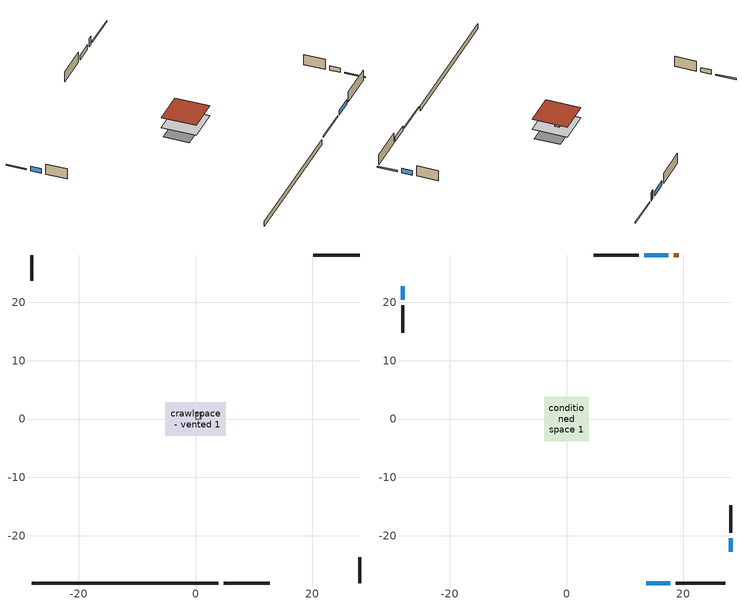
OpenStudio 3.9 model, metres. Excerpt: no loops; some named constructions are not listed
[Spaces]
crawlspace - vented 1
 floor foundation (Slab1 construction): -5.15,-2.86 -5.15,2.86 5.15,2.86 5.15,-2.86 z-0.91
 wall outside (RimJoist1 construction): 4.85,-28.12 12.77,-28.12 z0.3:0.61
 wall outside (RimJoist2 construction): -28.12,28.12 -28.12,23.7 z0.3:0.61
 wall outside (RimJoist3 construction): 28.12,28.12 20.19,28.12 z0.3:0.61
 wall outside (RimJoist4 construction): 28.12,-28.12 28.12,-23.7 z0.3:0.61
 wall foundation (FoundationWall1 construction): -28.12,-28.12 3.92,-28.12 z-0.91:0.3
central ac and furnace airloop ret air space
 floor adiabatic (AdiabaticConst): 0,0 0,1 1,1 1,0 z0
 wall adiabatic (AdiabaticConst): 0,1 0,0 1,0 1,1 0,1 z0:1
 ceiling adiabatic (AdiabaticConst): 1,0 1,1 0,1 0,0 z1
conditioned space 1
 floor to crawlspace - vented 1 (Floor1 construction): -3.84,-3.84 -3.84,3.84 3.84,3.84 3.84,-3.84 z0.3
 wall outside (Wall1 construction): 18.74,-28.12 27.19,-28.12 z0.3:2.74
 wall outside (Wall2 construction): -28.12,19.49 -28.12,14.8 z0.3:2.74
 wall outside (Wall3 construction): 12.38,28.12 4.69,28.12 z0.3:2.74
 wall outside (Wall4 construction): 28.12,-19.49 28.12,-14.8 z0.3:2.74
 wall outside (AdiabaticWallConstruction): 13.7,-28.12 17.81,-28.12 / 17.42,28.12 13.31,28.12 z0.3:1.4; -28.12,22.77 -28.12,20.42 / 28.12,-22.77 28.12,-20.42 z0.3:1.37
 wall outside (AdiabaticWallConstruction 1): 19.27,28.12 18.35,28.12 z0.3:2.34
 window (WindowConstruction): 13.7,-28.12 17.81,-28.12 z0.3:1.4
 window (WindowConstruction 1): -28.12,22.77 -28.12,20.42 z0.3:1.37
 window (WindowConstruction 2): 17.42,28.12 13.31,28.12 z0.3:1.4
 window (WindowConstruction 3): 28.12,-22.77 28.12,-20.42 z0.3:1.37
 door (Door): 19.26,28.12 18.35,28.12 z0.3:2.34
 roof outside (Roof1 construction): -3.84,3.84 -3.84,-3.84 3.84,-3.84 3.84,3.84 z2.74
[Material] Roughness=Rough; Thermal Absorptance=0.9
Name | Thickness {m} | Conductivity {W/m-K} | Density {kg/m3} | Specific Heat {J/kg-K} | Solar Absorptance | Visible Absorptance
osb sheathing 0.75 in. | 0.01905 | 0.115458 | 512.64 | 1214.23 | 0.7 | 0.7
floor stud and cavity | 0.1397 | 0.923637 | 92.3553 | 1139.71 | 0.7 | 0.7
floor covering | 0.0127 | 0.0433444 | 54.468 | 1339.84 | 0.6 | 0.6
[Construction]
Floor1 construction Reversed: floor covering, osb sheathing 0.75 in., floor stud and cavity
[Schedule:Ruleset]
Name | Default Day Schedule
hvac availability schedule | hvac availability schedule default day
cooling season schedule | cooling season schedule default day
natural vent schedule | natural vent schedule default day
[Schedule:Day]
hvac availability schedule default day; cooling season schedule day 1; natural vent schedule day: 24, 0, 1
hvac availability schedule day; hvac availability schedule day 1; cooling season schedule default day; cooling season schedule day; cooling season schedule day 2; natural vent schedule default day: 24, 0, 0
[Schedule:Rule] Apply Monday=Yes; Apply Wednesday=Yes; Apply Friday=Yes; Date Specification Type=DateRange
Name | Schedule Ruleset | Rule Order | Day Schedule | Apply Sunday | Apply Tuesday | Apply Thursday | Apply Saturday | Start Month | Start Day | End Month | End Day
hvac availability schedule allday rule | hvac availability schedule | 1 | hvac availability schedule day | Yes | Yes | Yes | Yes | 11 | 30 | 12 | 13
hvac availability schedule allday rule 1 | hvac availability schedule | 0 | hvac availability schedule day 1 | Yes | Yes | Yes | Yes | 8 | 30 | 9 | 5
cooling season schedule allday rule | cooling season schedule | 2 | cooling season schedule day | Yes | Yes | Yes | Yes | 1 | 1 | 5 | 31
cooling season schedule allday rule 1 | cooling season schedule | 1 | cooling season schedule day 1 | Yes | Yes | Yes | Yes | 6 | 1 | 9 | 30
cooling season schedule allday rule 2 | cooling season schedule | 0 | cooling season schedule day 2 | Yes | Yes | Yes | Yes | 10 | 1 | 12 | 31
natural vent schedule rule | natural vent schedule | 0 | natural vent schedule day | No | No | No | No | 1 | 1 | 12 | 31
